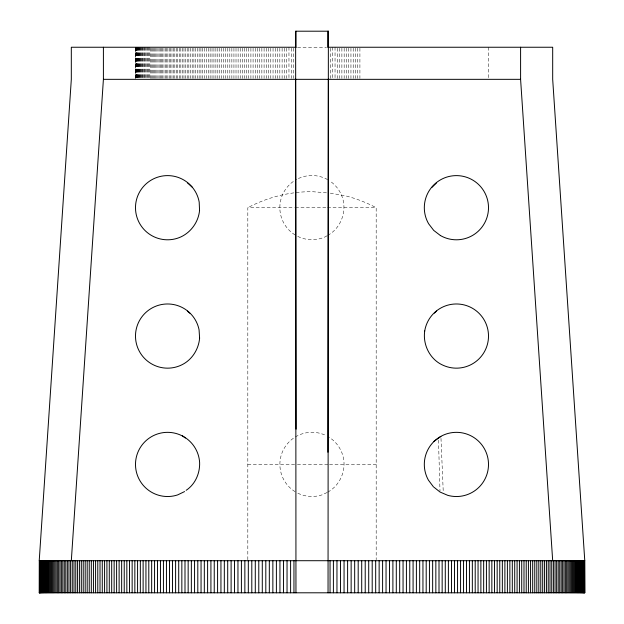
<?xml version="1.0" encoding="UTF-8"?>
<svg xmlns="http://www.w3.org/2000/svg" width="624" height="624" viewBox="0 0 624 624"><rect width="100%" height="100%" fill="white"/><g stroke="black" fill="none" stroke-linecap="round" stroke-linejoin="round"><path stroke-width="0.47" stroke-dasharray="3.12 2.34" d="M326.96 235.817L325.486 236.699A32.089 32.089 0 0 1 295.877 235.396M327.701 235.381C339.394 229.094 345.68 215.038 343.535 202.043A32.089 32.089 0 0 0 330.338 181.327M327.093 492.515L322.023 494.871A32.089 32.089 0 0 1 297.531 493.046M327.772 492.133C338.208 486.346 344.627 474.568 344.011 462.571A32.089 32.089 0 0 0 328.856 437.096M297.562 47.245L326.438 47.245M247.814 559.736L247.814 207.706L294.497 207.706M295.472 207.706L326.586 207.706M327.561 207.706L376.186 207.706L376.186 559.736M247.814 464.435L296.439 464.435M297.414 464.435L328.528 464.435M329.503 464.435L376.186 464.435M326.461 192.839L312 191.654A136.391 136.391 0 0 0 247.814 207.706M330.322 193.159L345.08 195.733A136.391 136.391 0 0 1 376.186 207.706M440.989 438.383L443.251 491.743M438.485 440.17L439.998 491.072M488.506 47.245L488.569 78.367M359.908 48.22L359.908 78.367M357.685 48.22L357.685 78.367M355.446 48.22L355.446 78.367M353.207 48.22L353.207 78.367M350.953 48.22L350.953 78.367M348.699 48.22L348.699 78.367M346.437 48.22L346.437 78.367M344.167 48.22L344.167 78.367M341.89 48.22L341.89 78.367M339.612 48.22L339.612 78.367M337.327 48.22L337.327 78.367M335.041 47.245L335.041 78.367M332.748 47.245L332.748 78.367M330.447 48.22L330.447 78.367M293.553 48.22L293.553 78.367M291.252 48.22L291.252 78.367M288.959 47.245L288.959 78.367M286.673 48.22L286.673 78.367M284.388 48.22L284.388 78.367M282.11 48.22L282.11 78.367M279.833 48.22L279.833 78.367M277.563 48.22L277.563 78.367M275.301 48.22L275.301 78.367M273.047 48.22L273.047 78.367M270.793 48.22L270.793 78.367M268.554 48.22L268.554 78.367M266.315 48.22L266.315 78.367M264.092 48.22L264.092 78.367M261.869 48.22L261.869 78.367M259.662 48.22L259.662 78.367M257.455 48.22L257.455 78.367M255.263 48.22L255.263 78.367M253.079 48.22L253.079 78.367M250.91 48.22L250.91 78.367M248.75 48.22L248.75 78.367M246.597 48.22L246.597 78.367M244.452 48.22L244.452 78.367M242.33 48.22L242.33 78.367M240.209 48.22L240.209 78.367M238.103 48.22L238.103 78.367M236.012 48.22L236.012 78.367M233.938 48.22L233.938 78.367M231.871 48.22L231.871 78.367M229.819 48.22L229.819 78.367M227.783 48.22L227.783 78.367M225.755 48.22L225.755 78.367M223.751 48.22L223.751 78.367M221.754 48.22L221.754 78.367M219.781 48.22L219.781 78.367M217.815 48.22L217.815 78.367M215.873 48.22L215.873 78.367M213.938 48.22L213.938 78.367M212.027 48.22L212.027 78.367M210.132 48.22L210.132 78.367M208.252 48.22L208.252 78.367M206.396 48.22L206.396 78.367M204.555 48.22L204.555 78.367M202.73 48.22L202.73 78.367M200.92 48.22L200.92 78.367M199.134 48.22L199.134 78.367M197.371 48.22L197.371 78.367M195.624 48.22L195.624 78.367M193.9 48.22L193.9 78.367M192.192 48.22L192.192 78.367M190.507 48.22L190.507 78.367M188.838 48.22L188.838 78.367M187.192 48.22L187.192 78.367M185.57 48.22L185.57 78.367M183.971 48.22L183.971 78.367M182.387 48.22L182.387 78.367M180.835 48.22L180.835 78.367M179.299 48.22L179.299 78.367M177.785 48.22L177.785 78.367M176.296 48.22L176.296 78.367M174.829 48.22L174.829 78.367M173.386 48.22L173.386 78.367M171.974 48.22L171.974 78.367M170.578 48.22L170.578 78.367M169.205 48.22L169.205 78.367M167.864 48.22L167.864 78.367M166.538 48.22L166.538 78.367M165.243 48.22L165.243 78.367M163.972 48.22L163.972 78.367M162.724 48.22L162.724 78.367M161.507 48.22L161.507 78.367M160.313 48.22L160.313 78.367M159.143 48.22L159.143 78.367M158.005 48.22L158.005 78.367M156.889 48.22L156.889 78.367M155.797 48.22L155.797 78.367M154.736 48.22L154.736 78.367M153.699 48.22L153.699 78.367M152.693 48.22L152.693 78.367M151.71 48.22L151.71 78.367M150.758 48.22L150.758 78.367M149.83 47.245L149.83 78.367M148.933 47.245L148.933 78.367M148.06 47.245L148.06 78.367M147.217 47.245L147.217 78.367M146.406 47.245L146.406 78.367M145.618 47.245L145.618 78.367M144.862 47.245L144.862 78.367M144.136 47.245L144.136 78.367M143.434 47.245L143.434 78.367M142.763 47.245L142.763 78.367M142.124 47.245L142.124 78.367M141.515 47.245L141.515 78.367M140.93 47.245L140.93 78.367M140.377 47.245L140.377 78.367M139.846 47.245L139.846 78.367M139.355 47.245L139.355 78.367M138.887 47.245L138.887 78.367M138.45 47.245L138.45 78.367M138.044 47.245L138.044 78.367M137.67 47.245L137.67 78.367M137.327 47.245L137.327 78.367M137.007 47.245L137.007 78.367M136.718 47.245L136.718 78.367M136.461 47.245L136.461 78.367M136.235 47.245L136.235 78.367M136.04 47.245L136.04 78.367M135.876 47.245L135.876 78.367M135.743 47.245L135.743 78.367M135.634 78.367L135.556 47.245L135.494 78.367M295.074 234.92A32.089 32.089 0 0 1 296.712 179.361M298.373 178.526A32.089 32.089 0 0 1 328.793 180.305M295.09 491.681A32.089 32.089 0 0 1 283.975 448.711A32.089 32.089 0 0 1 326.414 435.731"/><path stroke-width="0.94" d="M295.955 592.8L295.636 31.2L328.364 31.2L328.045 592.8M327.904 452.26L328.364 79.334M71.315 560.711L103.405 79.334L103.405 47.245M432.058 187.262L436.387 183.035M434.405 313.108L436.543 311.08M186.131 490.331C195.234 484.294 199.984 473.398 199.625 462.618A32.089 32.089 0 0 0 162.981 432.674A32.089 32.089 0 0 0 136.352 471.791A32.089 32.089 0 0 0 177.637 494.91L184.587 491.572M440.911 436.441L433.797 441.472M295.846 47.245L71.315 47.245L71.315 79.334L39.226 560.711L584.774 560.711L584.758 592.8L584.571 560.711M103.405 79.334L520.595 79.334L552.685 560.711M39.226 592.8L584.774 592.8M434.023 487.266L440.029 492.032L447.728 495.331A32.089 32.089 0 0 0 488.498 464.825A32.089 32.089 0 0 0 448.484 433.337A32.089 32.089 0 0 0 428.423 480.145L433.446 486.853M182.403 435.794L185.328 438.017M187.395 311.126L189.797 313.186M187.567 182.949L192.114 187.075M584.774 560.711L552.685 79.334L552.685 47.245L328.154 47.245L328.154 31.2M295.636 79.334L296.088 429.156M584.407 560.711L584.407 592.8M584.197 560.711L584.197 592.8M583.939 560.711L583.939 592.8M583.635 560.711L583.635 592.8M583.284 560.711L583.284 592.8M582.886 560.711L582.886 592.8M582.442 560.711L582.442 592.8M581.958 560.711L581.958 592.8M581.42 560.711L581.42 592.8M580.835 560.711L580.835 592.8M580.211 560.711L580.211 592.8M579.54 560.711L579.54 592.8M578.815 560.711L578.815 592.8M578.05 560.711L578.05 592.8M577.239 560.711L577.239 592.8M576.381 560.711L576.381 592.8M575.484 560.711L575.484 592.8M574.54 560.711L574.54 592.8M573.542 560.711L573.542 592.8M572.504 560.711L572.504 592.8M571.428 560.711L571.428 592.8M570.305 560.711L570.305 592.8M569.135 560.711L569.135 592.8M567.918 560.711L567.918 592.8M566.662 560.711L566.662 592.8M565.36 560.711L565.36 592.8M564.01 560.711L564.01 592.8M562.63 560.711L562.63 592.8M561.194 560.711L561.194 592.8M559.72 560.711L559.72 592.8M558.207 560.711L558.207 592.8M556.647 560.711L556.647 592.8M555.048 560.711L555.048 592.8M553.402 560.711L553.402 592.8M551.725 560.711L551.725 592.8M550.001 560.711L550.001 592.8M548.231 560.711L548.231 592.8M546.429 560.711L546.429 592.8M544.58 560.711L544.58 592.8M542.693 560.711L542.693 592.8M540.774 560.711L540.774 592.8M538.808 560.711L538.808 592.8M536.804 560.711L536.804 592.8M534.76 560.711L534.76 592.8M532.685 560.711L532.685 592.8M530.564 560.711L530.564 592.8M528.411 560.711L528.411 592.8M526.219 560.711L526.219 592.8M523.988 560.711L523.988 592.8M521.726 560.711L521.726 592.8M520.595 47.245L520.595 79.334M519.425 560.711L519.425 592.8M517.085 560.711L517.085 592.8M514.714 560.711L514.714 592.8M512.304 560.711L512.304 592.8M509.863 560.711L509.863 592.8M507.39 560.711L507.39 592.8M504.886 560.711L504.886 592.8M502.343 560.711L502.343 592.8M499.769 560.711L499.769 592.8M497.164 560.711L497.164 592.8M494.528 560.711L494.528 592.8M491.852 560.711L491.852 592.8M489.154 560.711L489.154 592.8M486.424 560.711L486.424 592.8M483.662 560.711L483.662 592.8M480.878 560.711L480.878 592.8M478.054 560.711L478.054 592.8M475.207 560.711L475.207 592.8M472.337 560.711L472.337 592.8M469.435 560.711L469.435 592.8M466.502 560.711L466.502 592.8M463.546 560.711L463.546 592.8M460.567 560.711L460.567 592.8M457.556 560.711L457.556 592.8M454.529 560.711L454.529 592.8M451.472 560.711L451.472 592.8M448.391 560.711L448.391 592.8M445.286 560.711L445.286 592.8M442.159 560.711L442.159 592.8M439.007 560.711L439.007 592.8M435.841 560.711L435.841 592.8M432.65 560.711L432.65 592.8M429.437 560.711L429.437 592.8M426.2 560.711L426.2 592.8M422.947 560.711L422.947 592.8M419.679 560.711L419.679 592.8M416.387 560.711L416.387 592.8M413.08 560.711L413.08 592.8M409.757 560.711L409.757 592.8M406.411 560.711L406.411 592.8M403.057 560.711L403.057 592.8M399.68 560.711L399.68 592.8M396.295 560.711L396.295 592.8M392.894 560.711L392.894 592.8M389.47 560.711L389.47 592.8M386.045 560.711L386.045 592.8M382.598 560.711L382.598 592.8M379.142 560.711L379.142 592.8M375.679 560.711L375.679 592.8M372.2 560.711L372.2 592.8M368.714 560.711L368.714 592.8M365.219 560.711L365.219 592.8M361.709 560.711L361.709 592.8M358.192 560.711L358.192 592.8M354.674 560.711L354.674 592.8M351.14 560.711L351.14 592.8M347.607 560.711L347.607 592.8M344.058 560.711L344.058 592.8M340.517 560.711L340.517 592.8M336.96 560.711L336.96 592.8M333.403 560.711L333.403 592.8M330.049 560.711L330.049 592.8M328.045 31.2L328.045 47.564M295.955 31.2L295.955 47.564M293.951 560.711L293.951 592.8M290.597 560.711L290.597 592.8M287.04 560.711L287.04 592.8M283.483 560.711L283.483 592.8M279.942 560.711L279.942 592.8M276.393 560.711L276.393 592.8M272.86 560.711L272.86 592.8M269.326 560.711L269.326 592.8M265.808 560.711L265.808 592.8M262.291 560.711L262.291 592.8M258.781 560.711L258.781 592.8M255.286 560.711L255.286 592.8M251.8 560.711L251.8 592.8M248.321 560.711L248.321 592.8M244.858 560.711L244.858 592.8M241.402 560.711L241.402 592.8M237.955 560.711L237.955 592.8M234.53 560.711L234.53 592.8M231.106 560.711L231.106 592.8M227.705 560.711L227.705 592.8M224.32 560.711L224.32 592.8M220.943 560.711L220.943 592.8M217.589 560.711L217.589 592.8M214.243 560.711L214.243 592.8M210.92 560.711L210.92 592.8M207.613 560.711L207.613 592.8M204.321 560.711L204.321 592.8M201.053 560.711L201.053 592.8M197.8 560.711L197.8 592.8M194.563 560.711L194.563 592.8M191.35 560.711L191.35 592.8M188.159 560.711L188.159 592.8M184.993 560.711L184.993 592.8M181.841 560.711L181.841 592.8M178.714 560.711L178.714 592.8M175.609 560.711L175.609 592.8M172.528 560.711L172.528 592.8M169.471 560.711L169.471 592.8M166.444 560.711L166.444 592.8M163.433 560.711L163.433 592.8M160.454 560.711L160.454 592.8M157.498 560.711L157.498 592.8M154.565 560.711L154.565 592.8M151.663 560.711L151.663 592.8M148.793 560.711L148.793 592.8M145.946 560.711L145.946 592.8M143.122 560.711L143.122 592.8M140.338 560.711L140.338 592.8M137.576 560.711L137.576 592.8M134.846 560.711L134.846 592.8M132.148 560.711L132.148 592.8M129.472 560.711L129.472 592.8M126.836 560.711L126.836 592.8M124.231 560.711L124.231 592.8M121.657 560.711L121.657 592.8M119.114 560.711L119.114 592.8M116.61 560.711L116.61 592.8M114.137 560.711L114.137 592.8M111.696 560.711L111.696 592.8M109.286 560.711L109.286 592.8M106.915 560.711L106.915 592.8M104.575 560.711L104.575 592.8M102.274 560.711L102.274 592.8M100.012 560.711L100.012 592.8M97.781 560.711L97.781 592.8M95.589 560.711L95.589 592.8M93.436 560.711L93.436 592.8M91.315 560.711L91.315 592.8M89.24 560.711L89.24 592.8M87.196 560.711L87.196 592.8M85.192 560.711L85.192 592.8M83.226 560.711L83.226 592.8M81.307 560.711L81.307 592.8M79.42 560.711L79.42 592.8M77.571 560.711L77.571 592.8M75.769 560.711L75.769 592.8M73.999 560.711L73.999 592.8M72.275 560.711L72.275 592.8M70.598 560.711L70.598 592.8M68.952 560.711L68.952 592.8M67.353 560.711L67.353 592.8M65.793 560.711L65.793 592.8M64.28 560.711L64.28 592.8M62.806 560.711L62.806 592.8M61.37 560.711L61.37 592.8M59.99 560.711L59.99 592.8M58.64 560.711L58.64 592.8M57.338 560.711L57.338 592.8M56.082 560.711L56.082 592.8M54.865 560.711L54.865 592.8M53.695 560.711L53.695 592.8M52.572 560.711L52.572 592.8M51.496 560.711L51.496 592.8M50.458 560.711L50.458 592.8M49.46 560.711L49.46 592.8M48.516 560.711L48.516 592.8M47.619 560.711L47.619 592.8M46.761 560.711L46.761 592.8M45.95 560.711L45.95 592.8M45.185 560.711L45.185 592.8M44.46 560.711L44.46 592.8M43.789 560.711L43.789 592.8M43.165 560.711L43.165 592.8M42.58 560.711L42.58 592.8M42.042 560.711L42.042 592.8M41.558 560.711L41.558 592.8M41.114 560.711L41.114 592.8M40.716 560.711L40.716 592.8M40.365 560.711L40.365 592.8M40.061 560.711L40.061 592.8M39.803 560.711L39.803 592.8M39.593 560.711L39.593 592.8M39.429 560.711L39.429 592.8M39.312 560.711L39.242 592.8M424.726 330.97C422.627 344.916 430.147 359.775 443.282 365.352A32.089 32.089 0 0 0 486.728 346.593A32.089 32.089 0 0 0 464.256 304.949A32.089 32.089 0 0 0 424.726 330.97M199.61 338.208C198.611 349.393 191.95 359.939 181.748 364.868A32.089 32.089 0 0 1 137.662 347.662A32.089 32.089 0 0 1 158.644 305.245A32.089 32.089 0 0 1 199.072 329.846L199.61 338.208M199.555 210.506C198.44 221.762 191.318 231.902 181.147 236.792A32.089 32.089 0 0 1 137.428 218.673A32.089 32.089 0 0 1 159.284 176.701A32.089 32.089 0 0 1 199.196 202.137L199.555 210.506M440.365 235.498L433.719 230.396L428.618 223.751A32.089 32.089 0 0 1 450.84 176.101A32.089 32.089 0 0 1 488.015 213.275A32.089 32.089 0 0 1 440.365 235.498"/></g></svg>
